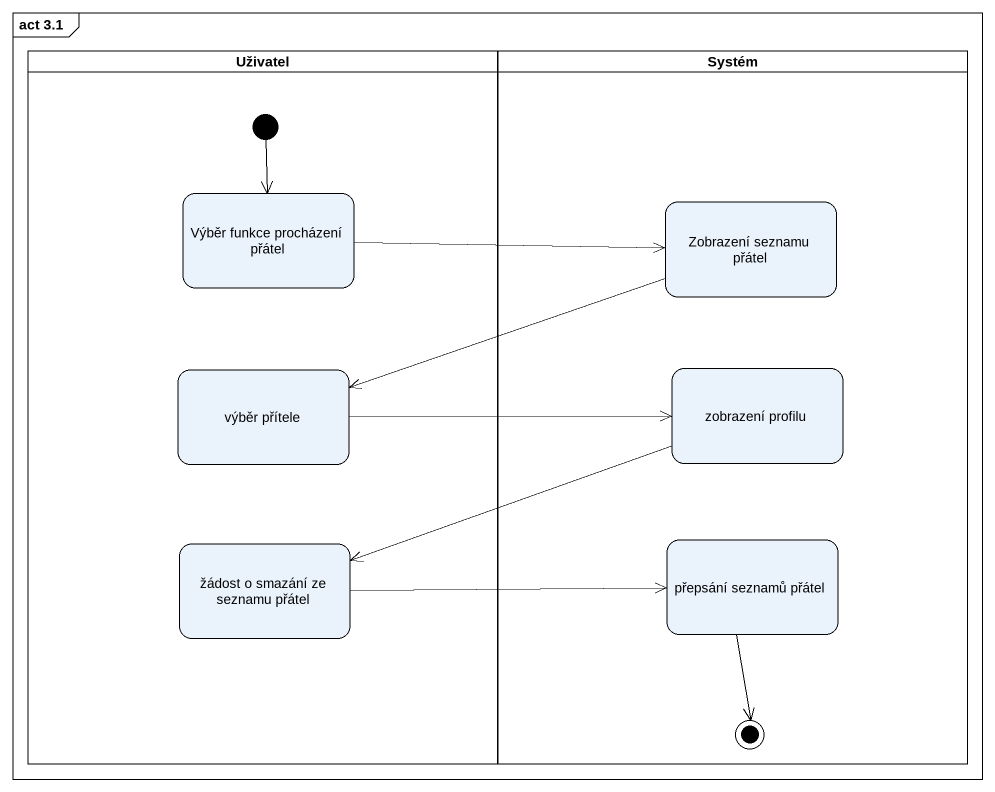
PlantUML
@startuml
mainframe act 3.1
hide empty description
state Uživatel <<partition>> {
  state "Výběr funkce procházení přátel" as Výběr_funkce_procházení
  state "výběr přítele" as výběr_přítele
  state "žádost o smazání ze seznamu přátel" as žádost_o_smazání_ze_seznamu
  [*] --> Výběr_funkce_procházení
}
state Systém <<partition>> {
  state "Zobrazení seznamu přátel" as Zobrazení_seznamu_přátel
  state "zobrazení profilu" as zobrazení_profilu
  state "přepsání seznamů přátel" as přepsání_seznamů_přátel
  přepsání_seznamů_přátel --> [*]
}
Výběr_funkce_procházení -right-> Zobrazení_seznamu_přátel
Zobrazení_seznamu_přátel -left-> výběr_přítele
výběr_přítele -right-> zobrazení_profilu
zobrazení_profilu -left-> žádost_o_smazání_ze_seznamu
žádost_o_smazání_ze_seznamu -right-> přepsání_seznamů_přátel
@enduml
